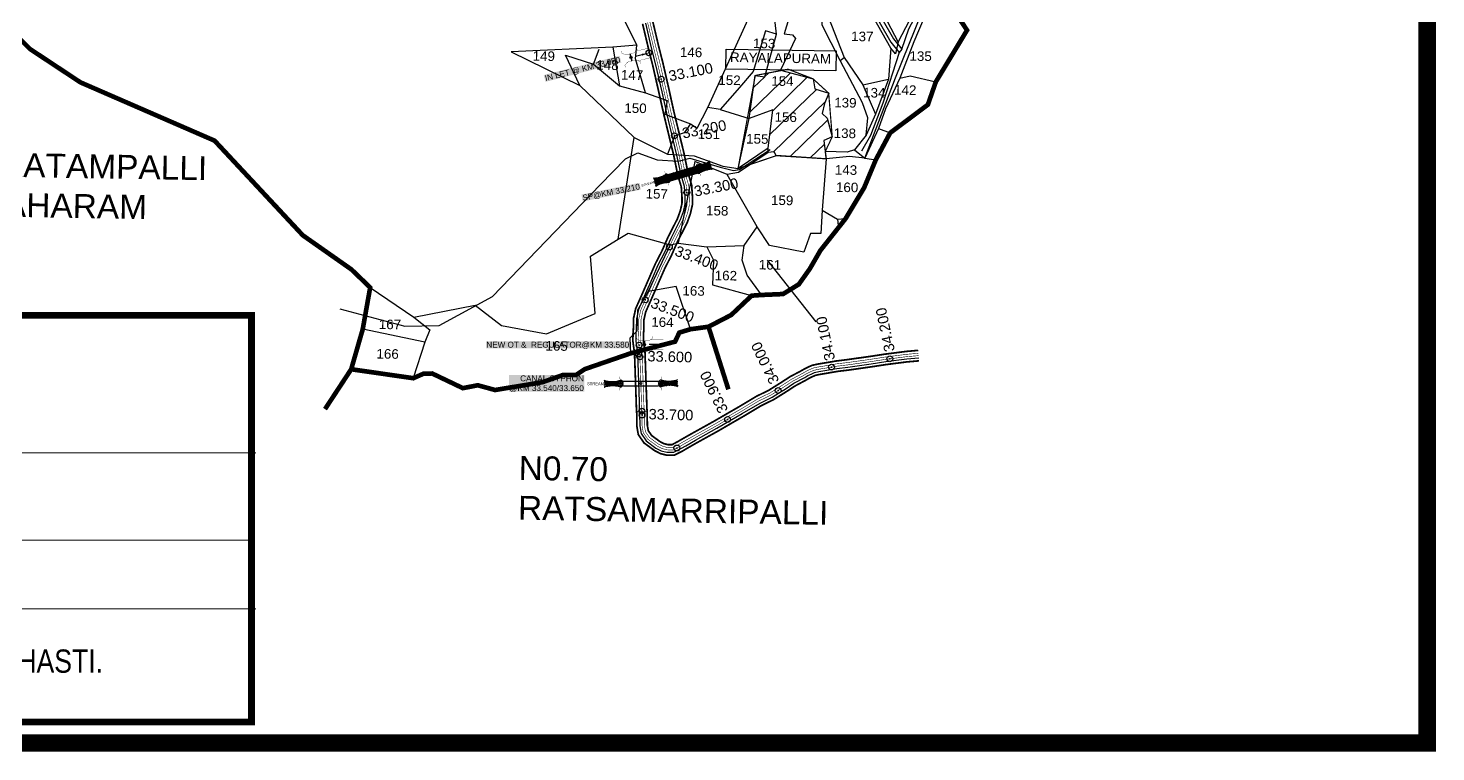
# Model space of a CAD drawing. Header units: millimetres. Extents: x 191342 to 235284, y 1600297 to 1616674.
# Drawn here: x 199662 to 202081, y 1600297 to 1601540 of the extents above; entities that cross this region are included whole.
import ezdxf
from ezdxf.enums import TextEntityAlignment as Align

# ---------------------------------------------------------------- set-up
doc = ezdxf.new("R2010")
doc.units = ezdxf.units.MM
doc.header["$LTSCALE"] = 15
doc.header["$PDMODE"] = 32
doc.header["$PDSIZE"] = 10
doc.linetypes.add('HIDDEN2', pattern=[0.1875, 0.125, -0.0625])
for name, color, linetype in [('CANAL1', 7, 'Continuous'), ('CSMark', 72, 'Continuous'), ('FRAME 025', 7, 'Continuous'), ('PAPER SIZE', 5, 'Continuous'), ('PLOT', 7, 'Continuous'), ('PLOT NO', 7, 'Continuous'), ('ROAD', 1, 'Continuous'), ('STRUCTURE', 5, 'Continuous'), ('TEXT', 1, 'Continuous'), ('text2', 7, 'Continuous'), ('TITLEBLOCK', 7, 'Continuous'), ('VILLAGE BOUNDRY', 5, 'Continuous')]:
    doc.layers.add(name, color=color, linetype=linetype)
doc.styles.add('ARIALN', font='ARIALN.TTF')
doc.styles.get("Standard").update_dxf_attribs({"font": 'arial.ttf'})
doc.dimstyles.get("Standard").update_dxf_attribs({"dimtxt": 0.18, "dimasz": 0.18, "dimexe": 0.18, "dimexo": 0.0625, "dimgap": 0.09, "dimtad": 0, "dimtih": 1, "dimtoh": 1, "dimdec": 4, "dimzin": 0, "dimdsep": 46, "dimtxsty": 'Standard', "dimcen": 0.09, "dimadec": 0, "dimazin": 0, "dimtfac": 1, "dimtdec": 4, "dimtofl": 0, "dimtmove": 0, "dimatfit": 3, "dimfxl": 1, "dimtolj": 1, "dimtzin": 0, "dimarcsym": 0})

# ---------------------------------------------------------------- blocks, each defined once
blk = doc.blocks.new('SP')
at = {"layer": 'STRUCTURE'}
h = blk.add_hatch(dxfattribs=at)
h.set_pattern_fill('DASH', color=256, scale=8, style=0)
h.set_pattern_definition([(0, (0, 0), (1, 1), [1, -1])])
edge = h.paths.add_edge_path()
edge.add_spline(control_points=[(769825.7, 1706742.1), (769825.3, 1706741.8), (769823.8, 1706740.8), (769820.9, 1706740.3), (769817, 1706739.7), (769811.4, 1706738.9), (769804, 1706739.7), (769798.4, 1706741), (769795.6, 1706741.6)], knot_values=[0, 0, 0, 0, 1.613557, 5.24513, 8.624976, 13.470124, 22.190216, 30.746377, 30.746377, 30.746377, 30.746377], degree=3, periodic=0)
edge.add_line((769795.6, 1706741.6), (769792.6, 1706739.6))
edge.add_line((769792.6, 1706739.6), (769732.6, 1706739.6))
edge.add_line((769732.6, 1706739.6), (769729.6, 1706741.6))
edge.add_spline(control_points=[(769729.6, 1706741.6), (769726.9, 1706740.9), (769721.3, 1706739.5), (769713.9, 1706738.5), (769708.3, 1706739.1), (769704.4, 1706739.6), (769701.5, 1706740), (769700, 1706741), (769699.5, 1706741.3)], knot_values=[0, 0, 0, 0, 8.556161, 17.276253, 22.121402, 25.501247, 29.13282, 30.746377, 30.746377, 30.746377, 30.746377], degree=3, periodic=0)
edge.add_line((769699.5, 1706741.3), (769699.5, 1706722.1))
edge.add_spline(control_points=[(769699.5, 1706722.1), (769700, 1706722.4), (769701.4, 1706723.4), (769704.3, 1706724), (769708.2, 1706724.5), (769713.8, 1706725.3), (769721.2, 1706724.5), (769726.8, 1706723.3), (769729.6, 1706722.6)], knot_values=[0, 0, 0, 0, 1.613557, 5.24513, 8.624976, 13.470124, 22.190216, 30.746377, 30.746377, 30.746377, 30.746377], degree=3, periodic=0)
edge.add_line((769729.6, 1706722.6), (769732.6, 1706724.6))
edge.add_line((769732.6, 1706724.6), (769792.6, 1706724.6))
edge.add_line((769792.6, 1706724.6), (769795.6, 1706722.6))
edge.add_spline(control_points=[(769795.6, 1706722.6), (769798.4, 1706723.3), (769803.9, 1706724.8), (769811.3, 1706725.8), (769817, 1706725.1), (769820.9, 1706724.7), (769823.8, 1706724.2), (769825.2, 1706723.3), (769825.7, 1706723)], knot_values=[0, 0, 0, 0, 8.556161, 17.276253, 22.121402, 25.501247, 29.13282, 30.746377, 30.746377, 30.746377, 30.746377], degree=3, periodic=0)
edge.add_line((769825.7, 1706723), (769825.7, 1706742.1))
h.paths.add_polyline_path([(769764.2, 1706732.1, -1), (769761.1, 1706732.1, -1)], flags=0)
h.paths.add_polyline_path([(769761.1, 1706732.1, 1), (769764.2, 1706732.1, 1)], flags=16)
at = {"layer": 'STRUCTURE', "const_width": 0.628}
for points in [[(769726.6, 1706747.6), (769726.6, 1706743.6), (769732.6, 1706739.6), (769792.6, 1706739.6), (769798.6, 1706743.6), (769798.6, 1706747.6)], [(769726.6, 1706716.6), (769726.6, 1706720.6), (769732.6, 1706724.6), (769792.6, 1706724.6), (769798.6, 1706720.6), (769798.6, 1706716.6)]]:
    blk.add_lwpolyline(points, dxfattribs=at)
at = {"layer": 'STRUCTURE', "color": 3}
blk.add_lwpolyline([(769732.6, 1706724.6), (769792.6, 1706724.6)], dxfattribs=at)
blk.add_lwpolyline([(769732.6, 1706724.6), (769792.6, 1706724.6)], dxfattribs=at)
at = {"layer": 'STRUCTURE', "color": 0}
blk.add_circle((769762.6, 1706732.1), 1.55, dxfattribs=at)
at = {"layer": 'STRUCTURE'}
for points in [[(769699.5, 1706741.3), (769700.9, 1706740.5), (769704.4, 1706739.6), (769707.8, 1706739.2), (769712.6, 1706738.8), (769721.3, 1706739.7), (769729.6, 1706741.6)], [(769699.5, 1706722.1), (769700.9, 1706723), (769704.4, 1706724), (769707.7, 1706724.5), (769712.5, 1706725), (769721.2, 1706724.4), (769729.6, 1706722.6)], [(769825.7, 1706742.1), (769824.3, 1706741.3), (769820.8, 1706740.3), (769817.5, 1706739.8), (769812.7, 1706739.2), (769804, 1706739.9), (769795.6, 1706741.6)], [(769825.7, 1706723), (769824.3, 1706723.8), (769820.8, 1706724.7), (769817.4, 1706725.1), (769812.6, 1706725.5), (769803.9, 1706724.6), (769795.6, 1706722.6)]]:
    blk.add_spline(points, degree=3, dxfattribs=at)
at = {"layer": 'STRUCTURE', "color": 0}
blk.add_text('STREAM', height=5, dxfattribs=at).set_placement((769684.3, 1706732.1), align=Align.MIDDLE_CENTER)
for points in [[(769727.4, 1706732.1), (769700.8, 1706732.1)], [(769824.4, 1706732.1), (769800.5, 1706732.1)]]:
    blk.add_leader(points, dimstyle='Standard', override={"dimasz": 10, "dimgap": 0.09, "dimtad": 0}, dxfattribs=at)
blk = doc.blocks.new('UT')
at = {"layer": 'STRUCTURE'}
h = blk.add_hatch(dxfattribs=at)
h.set_pattern_fill('DASH', color=150, scale=8, angle=-39.6278, style=0)
h.set_pattern_definition([(320.372247933, (-4370.464, -6260.8811), (1.40800153113, 0.132407282), [1, -1])])
h.paths.add_polyline_path([(765163, 1700681.9), (765165.6, 1700680.6), (765167.2, 1700680.3), (765169.1, 1700680), (765172.4, 1700679.6), (765176.4, 1700679.3), (765179.5, 1700679.5), (765183.1, 1700679.9), (765187.7, 1700680.9), (765188.9, 1700681.2), (765193.1, 1700682.2), (765196.1, 1700680.2), (765196.1, 1700672.2), (765193.1, 1700670.2), (765190.5, 1700670.8), (765188.1, 1700671.3), (765185.5, 1700671.8), (765183.6, 1700672.1), (765181, 1700672.5), (765180.3, 1700672.5), (765178.5, 1700672.6), (765176.7, 1700672.6), (765174.6, 1700672.5), (765172.5, 1700672.3), (765170.4, 1700672), (765168.5, 1700671.7), (765166.1, 1700671.2), (765165, 1700670.8), (765163, 1700669.7)])
h.paths.add_polyline_path([(765259.1, 1700682.2), (765256.1, 1700680.2), (765256.1, 1700672.2), (765259.1, 1700670.2), (765261.9, 1700671), (765264.4, 1700671.6), (765266.4, 1700672), (765269.1, 1700672.5), (765272.7, 1700673), (765276.1, 1700673.1), (765278.6, 1700672.9), (765281.2, 1700672.7), (765283.9, 1700672.3), (765286.4, 1700671.9), (765288, 1700671.3), (765289.2, 1700670.6), (765289.1, 1700682.7), (765287.6, 1700681.8), (765285.7, 1700681.2), (765283, 1700680.7), (765281.2, 1700680.4), (765276.7, 1700679.9), (765272.7, 1700679.9), (765268.7, 1700680.3), (765264.8, 1700681), (765261.2, 1700681.7)])
at = {"layer": 'STRUCTURE', "color": 150, "const_width": 0.628}
for points in [[(765190.1, 1700688.2), (765190.1, 1700684.2), (765196.1, 1700680.2), (765256.1, 1700680.2), (765262.1, 1700684.2), (765262.1, 1700688.2)], [(765190.1, 1700664.2), (765190.1, 1700668.2), (765196.1, 1700672.2), (765256.1, 1700672.2), (765262.1, 1700668.2), (765262.1, 1700664.2)]]:
    blk.add_lwpolyline(points, dxfattribs=at)
at = {"layer": 'STRUCTURE', "color": 150}
for points in [[(765196.1, 1700680.2), (765256.1, 1700680.2)], [(765196.1, 1700672.2), (765256.1, 1700672.2)], [(765196.1, 1700672.2), (765256.1, 1700672.2)]]:
    blk.add_lwpolyline(points, dxfattribs=at)
at = {"layer": 'STRUCTURE', "color": 0}
blk.add_circle((765226.1, 1700676.2), 1.89, dxfattribs=at)
at = {"layer": 'STRUCTURE', "color": 150}
for points in [[(765163, 1700681.9), (765164.4, 1700681.1), (765167.9, 1700680.2), (765171.2, 1700679.8), (765176.1, 1700679.4), (765184.7, 1700680.3), (765193.1, 1700682.2)], [(765163, 1700669.7), (765164.3, 1700670.6), (765167.8, 1700671.6), (765171.2, 1700672.1), (765176, 1700672.6), (765184.7, 1700672), (765193.1, 1700670.2)], [(765289.1, 1700682.7), (765287.8, 1700681.9), (765284.3, 1700680.9), (765280.9, 1700680.4), (765276.1, 1700679.8), (765267.4, 1700680.5), (765259.1, 1700682.2)], [(765289.2, 1700670.6), (765287.8, 1700671.4), (765284.2, 1700672.3), (765280.9, 1700672.7), (765276.1, 1700673.1), (765267.4, 1700672.2), (765259.1, 1700670.2)]]:
    blk.add_spline(points, degree=3, dxfattribs=at)
at = {"layer": 'STRUCTURE', "color": 0}
blk.add_text('STREAM', height=5, dxfattribs=at).set_placement((765148.2, 1700675.8), align=Align.MIDDLE_CENTER)
for points in [[(765190.9, 1700676), (765164.2, 1700675.8)], [(765289.3, 1700676.7), (765265.4, 1700676.4)]]:
    blk.add_leader(points, dimstyle='Standard', override={"dimasz": 10, "dimgap": 0.09, "dimtad": 0}, dxfattribs=at)
blk = doc.blocks.new('OT')
at = {"layer": 'STRUCTURE', "color": 190}
for points, const_width in [([(769775.2, 1706601.8), (769775.2, 1706597.8), (769769.2, 1706593.8), (769761.8, 1706593.8), (769754.4, 1706593.8), (769748.4, 1706597.8), (769748.4, 1706601.8)], 0.5), ([(769751.4, 1706595.8), (769729.4, 1706595.8)], 0.5), ([(769751.4, 1706579), (769729.4, 1706579)], 0.5), ([(769748.4, 1706573), (769748.4, 1706577), (769754.4, 1706581), (769761.8, 1706581), (769761.8, 1706581), (769761.8, 1706581), (769769.2, 1706581), (769775.2, 1706577), (769775.2, 1706573)], 0.5), ([(769761.8, 1706593.8), (769761.8, 1706581)], 2.5)]:
    blk.add_lwpolyline(points, dxfattribs=dict(at, const_width=const_width))
at = {"layer": 'STRUCTURE', "color": 0}
blk.add_circle((769761.8, 1706587.4), 1.87, dxfattribs=at)
blk.add_leader([(769732.6, 1706587.4), (769753.8, 1706587.4)], dimstyle='Standard', override={"dimasz": 10, "dimgap": 0.09, "dimtad": 0}, dxfattribs=at)

msp = doc.modelspace()

# ---------------------------------------------------------------- hatches: boundary and pattern name
at = {"layer": 'PLOT'}
h = msp.add_hatch(dxfattribs=at)
h.set_pattern_fill('ANSI31', color=11, scale=205.651495, angle=-0.9543)
h.set_pattern_definition([(44.0457, (192594.081, 1598081.22), (-17.87193, 18.47742), [])])
h.paths.add_polyline_path([(201026.4, 1601393.5), (201030.5, 1601411.1), (201037.5, 1601428.7), (201013.7, 1601436), (201010.6, 1601453.3), (200956.5, 1601467.7), (200929.6, 1601462.5), (200927.9, 1601456.5), (200911.4, 1601459), (200901, 1601385.1), (200941.6, 1601400.2), (200933.3, 1601334.2), (200933.5, 1601326.8), (200943.6, 1601327.6), (200947.5, 1601321.3), (201033, 1601315.9), (201031.6, 1601328.4), (201029.4, 1601347.4), (201043.6, 1601353.7), (201034.8, 1601385.8)])
h.paths.add_polyline_path([(200940.1, 1601375.2), (200986.9, 1601374.4), (200987.3, 1601399.6), (200940.6, 1601400.4)], flags=24)
h.paths.add_polyline_path([(200934.4, 1601437.1), (200981.1, 1601436.3), (200981.5, 1601461.5), (200934.8, 1601462.3)], flags=24)

# ---------------------------------------------------------------- linework, layer by layer
at = {"color": 3}
for p in [(200728.7, 1601497.9), (200786.9, 1601290.3), (200712, 1600996, 41), (200711, 1600981), (200950.7, 1600917.8), (200716.4, 1600882.4)]:
    msp.add_point(p, dxfattribs=at)
at = {"layer": 'CANAL1', "color": 200, "const_width": 3}
for points in [[(200717.7, 1601547.9), (200727.9, 1601505.1), (200735.2, 1601476.2), (200745.8, 1601429.7), (200753.9, 1601393.4), (200771.4, 1601321.1), (200778.4, 1601287.1), (200784.2, 1601267.9), (200785.5, 1601249.3), (200785.4, 1601239.1), (200782.5, 1601226.4), (200777.6, 1601212.9), (200761.5, 1601181.4), (200750.9, 1601157.3), (200739.7, 1601135.6), (200729.4, 1601112), (200717.7, 1601085.1), (200705.9, 1601058.6), (200702.2, 1601041.8), (200701.9, 1601023.5), (200701.3, 1601015.5), (200701.1, 1601002.4), (200703.9, 1600981.8), (200706.8, 1600898.2), (200707.1, 1600887.9), (200707.7, 1600878.4), (200707.9, 1600856.7), (200710.4, 1600842.1), (200720.3, 1600827.8), (200738, 1600814.9), (200748, 1600809.6), (200758.8, 1600806.9), (200772.3, 1600806.7), (200786.9, 1600814.2), (200794.3, 1600818.6), (200811.3, 1600828.3), (200848, 1600848.6), (200869.6, 1600861.2), (200891.5, 1600873.8), (200921.9, 1600892), (200942.9, 1600902.2), (200955.5, 1600910.1), (200965.2, 1600916.2), (200980.4, 1600926.1), (200998.8, 1600935.9), (201004.1, 1600939), (201009.4, 1600941.6), (201014.6, 1600943.9), (201021.4, 1600945.4), (201031.8, 1600947.1), (201052.5, 1600950.7), (201070.9, 1600952.9), (201111.1, 1600958.6), (201136.6, 1600962.5), (201172.5, 1600967.1), (201192.6, 1600968.8)], [(200735.2, 1601552), (200745.3, 1601509.4), (200752.7, 1601480.4), (200763.4, 1601433.7), (200771.4, 1601397.4), (200789, 1601325), (200795.8, 1601291.5), (200802, 1601271.2), (200803.5, 1601249.9), (200803.4, 1601237), (200799.8, 1601221.3), (200794.2, 1601205.7), (200777.8, 1601173.6), (200767.2, 1601149.6), (200756, 1601127.8), (200745.9, 1601104.8), (200734.2, 1601077.9), (200723.1, 1601052.9), (200720.1, 1601039.7), (200719.9, 1601022.7), (200719.3, 1601014.7), (200719.1, 1601003.5), (200721.9, 1600983.4), (200724.8, 1600898.8), (200725.1, 1600888.7), (200725.7, 1600879.1), (200725.9, 1600858.3), (200727.5, 1600849), (200733.3, 1600840.5), (200747.5, 1600830.2), (200754.5, 1600826.6), (200761.2, 1600824.9), (200768.1, 1600824.8), (200778.1, 1600830), (200785.2, 1600834.2), (200802.5, 1600844), (200839.1, 1600864.3), (200860.6, 1600876.8), (200882.3, 1600889.3), (200913.3, 1600907.9), (200934.1, 1600918), (200945.9, 1600925.4), (200955.5, 1600931.4), (200971.3, 1600941.7), (200990.1, 1600951.6), (200995.6, 1600954.8), (201001.7, 1600957.9), (201009, 1600961.1), (201018, 1600963.1), (201028.8, 1600964.9), (201049.9, 1600968.5), (201068.5, 1600970.8), (201108.5, 1600976.4), (201134.1, 1600980.3), (201170.6, 1600985), (201191.3, 1600986.8)]]:
    msp.add_lwpolyline(points, dxfattribs=at)
at = {"layer": 'CANAL1', "color": 5}
msp.add_lwpolyline([(200722.5, 1601549), (200732.7, 1601506.3), (200740.1, 1601477.3), (200750.7, 1601430.8), (200758.7, 1601394.5), (200776.3, 1601322.2), (200783.2, 1601288.3), (200789.1, 1601268.9), (200790.5, 1601249.5), (200790.4, 1601238.5), (200787.3, 1601225), (200782.2, 1601210.9), (200766, 1601179.2), (200755.4, 1601155.2), (200744.2, 1601133.4), (200734, 1601110), (200722.3, 1601083.1), (200710.6, 1601057), (200707.2, 1601041.2), (200706.9, 1601023.3), (200706.3, 1601015.3), (200706.1, 1601002.7), (200708.9, 1600982.3), (200711.8, 1600898.4), (200712.1, 1600888.1), (200712.7, 1600878.6), (200712.9, 1600857.1), (200715.1, 1600844), (200723.9, 1600831.3), (200740.6, 1600819.1), (200749.8, 1600814.3), (200759.5, 1600811.9), (200771.2, 1600811.7), (200784.5, 1600818.6), (200791.8, 1600823), (200808.9, 1600832.7), (200845.5, 1600853), (200867.1, 1600865.5), (200888.9, 1600878.1), (200919.5, 1600896.4), (200940.5, 1600906.6), (200952.8, 1600914.4), (200962.5, 1600920.4), (200977.9, 1600930.4), (200996.4, 1600940.2), (201001.7, 1600943.4), (201007.2, 1600946.1), (201013, 1600948.7), (201020.5, 1600950.4), (201030.9, 1600952), (201051.7, 1600955.7), (201070.2, 1600957.9), (201110.4, 1600963.5), (201135.9, 1600967.5), (201172, 1600972), (201192.3, 1600973.8)], dxfattribs=at)
at = {"layer": 'CANAL1', "color": 1, "linetype": 'HIDDEN2', "ltscale": 4, "const_width": 1}
msp.add_lwpolyline([(200726.4, 1601550), (200736.6, 1601507.3), (200743.9, 1601478.3), (200754.6, 1601431.7), (200762.6, 1601395.4), (200780.2, 1601323), (200787.1, 1601289.3), (200793.1, 1601269.6), (200794.5, 1601249.6), (200794.4, 1601238.1), (200791.1, 1601223.8), (200785.9, 1601209.3), (200769.6, 1601177.5), (200759.1, 1601153.5), (200747.8, 1601131.7), (200737.7, 1601108.4), (200726, 1601081.5), (200714.5, 1601055.8), (200711.2, 1601040.8), (200710.9, 1601023.1), (200710.3, 1601015.1), (200710.1, 1601002.9), (200712.9, 1600982.6), (200715.8, 1600898.5), (200716.1, 1600888.3), (200716.7, 1600878.7), (200716.9, 1600857.5), (200718.9, 1600845.5), (200726.8, 1600834.1), (200742.8, 1600822.5), (200751.3, 1600818.1), (200760, 1600815.9), (200770.2, 1600815.8), (200782.5, 1600822.1), (200789.7, 1600826.4), (200806.9, 1600836.2), (200843.5, 1600856.5), (200865.1, 1600869), (200886.9, 1600881.6), (200917.6, 1600900), (200938.5, 1600910.1), (200950.7, 1600917.8), (200960.3, 1600923.8), (200975.8, 1600933.9), (200994.4, 1600943.7), (200999.8, 1600946.9), (201005.5, 1600949.8), (201011.8, 1600952.5), (201019.7, 1600954.3), (201030.3, 1600956), (201051.2, 1600959.6), (201069.7, 1600961.8), (201109.8, 1600967.5), (201135.4, 1600971.4), (201171.5, 1600976), (201192, 1600977.8)], dxfattribs=at)
at = {"layer": 'CANAL1', "color": 5, "const_width": 1}
msp.add_lwpolyline([(200730.3, 1601550.9), (200740.5, 1601508.2), (200747.8, 1601479.2), (200758.5, 1601432.6), (200766.5, 1601396.3), (200784.1, 1601323.9), (200791, 1601290.3), (200797, 1601270.3), (200798.5, 1601249.7), (200798.4, 1601237.6), (200795, 1601222.7), (200789.6, 1601207.7), (200773.3, 1601175.8), (200762.7, 1601151.7), (200751.4, 1601130), (200741.3, 1601106.8), (200729.6, 1601079.9), (200718.3, 1601054.5), (200715.2, 1601040.3), (200714.9, 1601022.9), (200714.3, 1601014.9), (200714.1, 1601003.2), (200716.9, 1600983), (200719.8, 1600898.6), (200720.1, 1600888.5), (200720.7, 1600878.9), (200720.9, 1600857.8), (200722.7, 1600847.1), (200729.7, 1600837), (200744.9, 1600825.9), (200752.7, 1600821.9), (200760.5, 1600819.9), (200769.3, 1600819.8), (200780.6, 1600825.6), (200787.7, 1600829.9), (200805, 1600839.6), (200841.5, 1600860), (200863.1, 1600872.4), (200884.9, 1600885), (200915.7, 1600903.5), (200936.6, 1600913.6), (200948.6, 1600921.1), (200958.1, 1600927.1), (200973.8, 1600937.3), (200992.5, 1600947.2), (200997.9, 1600950.4), (201003.8, 1600953.4), (201010.5, 1600956.3), (201018.9, 1600958.2), (201029.6, 1600959.9), (201050.6, 1600963.6), (201069.2, 1600965.8), (201109.2, 1600971.4), (201134.8, 1600975.4), (201171.1, 1600980), (201191.7, 1600981.8)], dxfattribs=at)
at = {"layer": 'FRAME 025', "lineweight": -3, "elevation": 13.1}
for points in [[(198079.5, 1600812), (200053.1, 1600811)], [(198068.1, 1600661.7), (200041.7, 1600660.7)], [(198076.8, 1600543.8), (200053.1, 1600542.8)]]:
    msp.add_lwpolyline(points, dxfattribs=at)
at = {"layer": 'PAPER SIZE', "color": 5, "const_width": 11.6, "elevation": 5.2}
msp.add_lwpolyline([(198080.3, 1601047), (200045.8, 1601047), (200045.8, 1600348.6), (198080.3, 1600348.6)], close=True, dxfattribs=at)
at = {"layer": 'PLOT'}
for points in [[(201144.4, 1601506.1), (201114.3, 1601558.8), (201047.6, 1601696.4), (201040.6, 1601705.4), (200967.5, 1601847.4), (200891, 1602003.7), (200853.3, 1602074.8), (200806, 1602158.9), (200739.8, 1602259), (200676.9, 1602401.3), (200610.2, 1602532.6), (200581.3, 1602591.9), (200514.3, 1602700.8), (200442.4, 1602837.9), (200408.1, 1602902.5), (200326.3, 1603058.4), (200316, 1603082.2), (200243, 1603228), (200139, 1603425), (200093.6, 1603501.7), (200060.1, 1603575.1), (199916.2, 1603834.8), (199852.5, 1603948.5)], [(199415.5, 1602277.6), (199670.8, 1602202.5), (199882.5, 1602123.7), (200018.7, 1602029.9), (200116, 1601999.9), (200147.8, 1601921.3), (200287, 1601853.7), (200422.3, 1601785.9), (200439.5, 1601695.1), (200443, 1601688.5), (200550.1, 1601655.7), (200567.8, 1601651.9), (200589, 1601644.9), (200586.2, 1601595.6), (200679.6, 1601566.7), (200708.1, 1601510.9), (200666.4, 1601507.5), (200491.7, 1601499.8), (200610, 1601442), (200585.5, 1601493.7), (200633.5, 1601478.7), (200643, 1601504.4)], [(200610, 1601442), (200703.5, 1601352.5), (200760.4, 1601323.6), (200806.6, 1601320.8), (200855.4, 1601303.2), (200881.7, 1601299), (200901, 1601385.1), (200911.4, 1601459), (200927.9, 1601456.5), (200948, 1601530.1), (200944.1, 1601564.8), (200973.1, 1601606), (200982.6, 1601604.1), (201022.9, 1601613.9), (201005.5, 1601677.8), (200982.1, 1601778.2), (200969, 1601813.5), (200911.7, 1601945.1), (200879.5, 1602006), (200799, 1602125.6), (200736, 1602250.4), (200739.8, 1602259)], [(201156.6, 1601516.6), (201097.6, 1601630.7), (201060.5, 1601708.7), (201054.1, 1601723.7), (201015.3, 1601791.8), (200988.8, 1601844.1)], [(201263.5, 1601724.1), (201194.8, 1601589.5), (201156.6, 1601516.6), (201152.1, 1601496.5), (201144.4, 1601506.1), (201140.5, 1601452.8), (201117.8, 1601392.7), (201101.7, 1601356.7), (201081.9, 1601331.5), (201069.1, 1601327.1), (201031.6, 1601328.4), (201033, 1601315.9), (200947.5, 1601321.3), (200943.6, 1601327.6), (200933.5, 1601326.8), (200882.4, 1601292.1), (200863, 1601288.9)], [(201280.5, 1601716.7), (201250, 1601655.5), (201211.4, 1601581.5), (201184, 1601516.9), (201159.7, 1601454.5), (201177.7, 1601458.7), (201221.6, 1601448.1)], [(200982.6, 1601604.1), (200977.5, 1601584.9), (200961.1, 1601530.8), (200975.2, 1601528.8), (200980.5, 1601522.7), (200954.7, 1601468.2), (201010.6, 1601453.3), (201013.7, 1601436), (201037.5, 1601428.7), (201030.5, 1601411.1), (201026.4, 1601393.5), (201034.8, 1601385.8), (201043.6, 1601353.7), (201029.4, 1601347.4), (201031.6, 1601328.4)], [(201057.5, 1601484.7), (201026.2, 1601545.2), (201027, 1601577.8), (201022.9, 1601613.9)], [(200800, 1601376), (200811.4, 1601368.3), (200829.9, 1601404.2), (200902.7, 1601563), (200911, 1601603.1)], [(201035.9, 1601561.3), (201064.1, 1601489.8), (201096.3, 1601443), (201140.5, 1601452.8)], [(200948, 1601530.1), (200928.7, 1601535.7), (200907.6, 1601465.8), (200884.5, 1601438.5), (200851.3, 1601400.6), (200829.9, 1601404.2)], [(200633.5, 1601478.7), (200678, 1601441.4), (200723, 1601429), (200705.7, 1601487.6), (200708.1, 1601510.9)], [(200666.4, 1601507.5), (200678, 1601441.4)], [(201101.7, 1601356.7), (201104.7, 1601386.4), (201095.8, 1601412), (201057.5, 1601484.7), (201064.1, 1601489.8)], [(201096.3, 1601443), (201117.8, 1601392.7)], [(201159.7, 1601454.5), (201135.4, 1601401.9), (201122.9, 1601368), (201143.1, 1601360.4)], [(200723, 1601429), (200759.8, 1601416.3), (200756, 1601392.8), (200800, 1601376), (200789.4, 1601360.6), (200772.6, 1601354.6), (200760.4, 1601323.6)], [(200851.3, 1601400.6), (200901, 1601385.1)], [(200933.3, 1601334.2), (200941.6, 1601400.2), (200901, 1601385.1)], [(201122.9, 1601368), (201099.8, 1601317.2), (201118.5, 1601314.3)], [(200675.6, 1601177.8), (200703.5, 1601352.5)], [(200933.5, 1601326.8), (200933.3, 1601334.2), (200881.7, 1601299)], [(201099.8, 1601317.2), (201073.3, 1601319.7), (201033, 1601315.9), (201026.3, 1601227.5), (201052.7, 1601212.2), (201066.6, 1601213.2)], [(201081.9, 1601331.5), (201099.8, 1601317.2)], [(201026.3, 1601227.5), (201024, 1601187.3), (201006.3, 1601187.3), (200995, 1601155.6), (200935.8, 1601167.2), (200914.7, 1601199.2), (200863, 1601288.9), (200807.4, 1601311.2), (200779, 1601170.7), (200828.4, 1601164.7), (200892.1, 1601166.7), (200914.7, 1601199.2)], [(201052.7, 1601212.2), (201054.2, 1601195.4)], [(200324.7, 1601043.9), (200430.3, 1601064.4), (200475.6, 1601029.6), (200552.9, 1601015.4), (200636.4, 1601050.4), (200628.1, 1601148.7), (200675.6, 1601177.8), (200692.8, 1601188.1), (200765.4, 1601168.1), (200779, 1601170.7)], [(200765.4, 1601168.1), (200727.1, 1601088.1), (200708.9, 1601056.1), (200707.7, 1601019.7), (200695.7, 1601007.6), (200696.7, 1600981.6)], [(200828.4, 1601164.7), (200839.8, 1601141.6), (200837.9, 1601099.3), (200905.1, 1601080.8)], [(200922.3, 1601082), (200897.5, 1601116), (200889.1, 1601142), (200892.1, 1601166.7)], [(200799.8, 1601023.1), (200775.4, 1601096.7), (200727.1, 1601088.1)], [(200249.7, 1601094.8), (200324.7, 1601043.9), (200352, 1601022.3), (200343.4, 1601000.7), (200323.8, 1600939)], [(200343.4, 1601000.7), (200236.9, 1601023.1)]]:
    msp.add_lwpolyline(points, dxfattribs=at)
at = {"layer": 'PLOT', "color": 11, "const_width": 2.06}
msp.add_lwpolyline([(200881.7, 1601299), (200911.4, 1601459), (200967.7, 1601469.8), (201010.6, 1601453.3), (201037.5, 1601428.7), (201043.6, 1601353.7), (201031.6, 1601328.4), (201033, 1601315.9), (200947.5, 1601321.3), (200881.7, 1601299)], dxfattribs=at)
at = {"layer": 'PLOT NO'}
msp.add_lwpolyline([(200861.6, 1601504.5), (201050.4, 1601501.4), (201049.8, 1601467), (200861, 1601470.1)], close=True, dxfattribs=at)
at = {"layer": 'ROAD'}
for points in [[(201099.8, 1601317.2), (201152.5, 1601455), (201197.9, 1601568.2), (201278.3, 1601721.3)], [(201106.6, 1601596.5), (201148.8, 1601522), (201163, 1601504.5), (201175.3, 1601538.9), (201246.1, 1601673.1)], [(201102.1, 1601590.5), (201144.3, 1601516), (201158.4, 1601498.6), (201158.4, 1601498.6)], [(201163, 1601504.5), (201158.4, 1601498.6), (201130.3, 1601411.3), (201109.6, 1601355.9), (201093.7, 1601329)], [(200197.3, 1601058.4), (200309, 1601028.5), (200368.2, 1601029.6), (200459.8, 1601079.5), (200644.6, 1601271.1), (200688.6, 1601316.1), (200709.4, 1601326.3), (200742.7, 1601314.3), (200778.6, 1601311.6), (200798.7, 1601316.8), (200851.3, 1601301.6), (200873.9, 1601295.6), (200884.5, 1601297.3), (200937, 1601332)]]:
    msp.add_lwpolyline(points, dxfattribs=at)
at = {"layer": 'text2', "color": 5, "const_width": 30}
msp.add_lwpolyline([(191356.9, 1613873.6), (202065.7, 1613873.6), (202065.7, 1600312.2), (191356.9, 1600312.2)], close=True, dxfattribs=at)
at = {"layer": 'text2', "color": 3, "linetype": 'Continuous'}
msp.add_lwpolyline([(201016, 1601036), (200932.4, 1601141.6)], dxfattribs=at)
at = {"layer": 'text2', "color": 3, "linetype": 'Continuous', "const_width": 1}
for points in [[(200703.1, 1600975), (200723.1, 1600975.7)], [(200706.5, 1600882), (200726.5, 1600882.2)]]:
    msp.add_lwpolyline(points, dxfattribs=at)
at = {"layer": 'text2', "color": 2, "linetype": 'Continuous'}
for p in [(200749.8, 1601452.7), (200772.4, 1601355.3), (200793.9, 1601257.9), (200763.8, 1601164.3), (200722.3, 1601073.4), (200713.1, 1600975.6), (200716.8, 1600875.7), (200863.8, 1600868.2), (200776.7, 1600819.1)]:
    msp.add_point(p, dxfattribs=at)
at = {"layer": 'text2', "color": 5, "linetype": 'Continuous'}
for p in [(201142.6, 1600972.4), (201042.3, 1600958.1)]:
    msp.add_point(p, dxfattribs=at)
at = {"layer": 'VILLAGE BOUNDRY', "linetype": 'HIDDEN2', "ltscale": 20, "const_width": 8}
msp.add_lwpolyline([(201255.9, 1601566.1), (201275.2, 1601536.8), (201221.6, 1601448.1), (201207.9, 1601408.8), (201143.1, 1601360.4), (201118.5, 1601314.3), (201098.4, 1601266.2), (201066.6, 1601213.2), (201023.3, 1601158.5), (201005.2, 1601127.1), (200986.2, 1601100.3), (200959.1, 1601083.6), (200922.3, 1601082), (200905.1, 1601080.8), (200870, 1601047.6), (200831, 1601027.4), (200865.2, 1600919.8), (200831, 1601027.4), (200799.8, 1601023.1), (200780.8, 1601017.3), (200773.6, 1601001.8), (200696.7, 1600981.6), (200618.5, 1600954.6), (200603.2, 1600944.4), (200580.3, 1600944.3), (200546.2, 1600932.3), (200464.4, 1600918.7), (200434.5, 1600926.9), (200409, 1600921.9), (200356.2, 1600947.1), (200341.7, 1600946.9), (200323.8, 1600939), (200217.1, 1600954.4), (200172.1, 1600885.9), (200217.1, 1600954.4), (200236.9, 1601023.1), (200249.7, 1601094.8), (200217.5, 1601125.8), (200133.9, 1601184.5), (199982.4, 1601347), (199751.9, 1601447.2), (199665.2, 1601504.5), (199596.8, 1601572.7)], dxfattribs=at)

# ---------------------------------------------------------------- block references
at = {"layer": 'STRUCTURE', "color": 0}
for p, rotation in [((542929.3, 3442101.7), 193.7449827661974), ((970482.8, 3307584.1), 180.0000000004695)]:
    msp.add_blockref('OT', p, dxfattribs=dict(at, rotation=rotation))
at = {"layer": 'STRUCTURE', "color": 0, "xscale": 0.7999999999999998, "yscale": 0.7999999999999998, "zscale": 0.7999999999999998, "rotation": 16.34373745865472}
msp.add_blockref('SP', (-5920.2, 117790.3), dxfattribs=at)
at = {"layer": 'STRUCTURE', "color": 0}
msp.add_blockref('UT', (-564511.3, -99746.3), dxfattribs=at)

# ---------------------------------------------------------------- texts
at = {"layer": 'CSMark', "color": 1}
for s, rotation, p in [('33.100', 11.0859, (200762.7, 1601457.8)), ('33.200', 11.0859, (200785.9, 1601359.4)), ('33.300', 11.0859, (200806.4, 1601259.7)), ('33.400', 339.4105, (200774.7, 1601158.8)), ('33.500', 339.4105, (200733.2, 1601069.6)), ('34.200', 101.8734, (201142.5, 1600984.6)), ('34.100', 101.8734, (201039.9, 1600969.5)), ('34.000', 115.8987, (200945, 1600930.5)), ('33.600', 358.5352, (200726.1, 1600977)), ('33.900', 115.8987, (200857.1, 1600880.5)), ('33.700', 358.5352, (200728.1, 1600877.4))]:
    msp.add_text(s, height=18, rotation=rotation, dxfattribs=at).set_placement(p, align=Align.MIDDLE_LEFT)
at = {"layer": 'PLOT NO'}
for s, height, p in [('137', 16.45, (201095.3, 1601526.1)), ('146', 16.45, (200801.1, 1601498.9)), ('153', 16.45, (200926.6, 1601514)), ('149', 16.45, (200548, 1601492.4)), ('148', 16.45, (200657.5, 1601476.9)), ('RAYALAPURAM ', 16.452, (200958, 1601489)), ('135', 16.45, (201195.5, 1601492.3)), ('147', 16.45, (200699.7, 1601459.8)), ('152', 16.45, (200867.1, 1601450.9)), ('154', 16.45, (200958, 1601449.4)), ('134', 16.45, (201115.9, 1601429.4)), ('142', 16.45, (201169.1, 1601434.1)), ('150', 16.45, (200705.6, 1601402.9)), ('139', 16.45, (201066.2, 1601412.3)), ('156', 16.45, (200963.7, 1601387.5)), ('151', 16.45, (200831.6, 1601358.2)), ('138', 16.45, (201065.3, 1601359.8)), ('155', 16.45, (200914.9, 1601350.1)), ('143', 16.45, (201067.3, 1601296.8)), ('160', 16.45, (201069.2, 1601266.9)), ('157', 16.45, (200742.1, 1601255.7)), ('159', 16.45, (200957.6, 1601244.7)), ('158', 16.45, (200846, 1601226.8)), ('162', 16.45, (200860.9, 1601115.3)), ('161', 16.45, (200936.6, 1601133.8)), ('163', 16.45, (200805.4, 1601089.1)), ('167', 16.45, (200283.7, 1601031.4)), ('164', 16.45, (200751.9, 1601035.3)), ('165', 16.45, (200570.1, 1600994.5)), ('166', 16.45, (200279.7, 1600980.8))]:
    msp.add_text(s, height=height, rotation=359.0457, dxfattribs=at).set_placement(p, align=Align.MIDDLE_CENTER)
at = {"layer": 'STRUCTURE', "color": 5, "char_height": 10, "attachment_point": 1, "bg_fill": 1, "box_fill_scale": 1.1, "bg_fill_color": 7, "bg_fill_true_color": 16777215, "bg_fill_transparency": 0}
for s, insert, width, rotation in [('\\pxqc;IN LET @ KM 33.050', (200549.2, 1601459.1), 132.412, 14.2076), ('\\pxqc;SP@KM 33.210', (200613.8, 1601253.6), 99.814, 11.4952)]:
    msp.add_mtext(s, dxfattribs=dict(at, insert=insert, width=width, rotation=rotation))
for s, insert, width in [('\\pxqc;NEW OT &  REGULATOR@KM 33.580', (200449.5, 1601001.6), 244.95), ('\\pxqr;CANAL SYPHON\\P@KM 33.540/33.650', (200489.1, 1600943.7), 127.788)]:
    msp.add_mtext(s, dxfattribs=dict(at, insert=insert, width=width))
at = {"layer": 'TEXT', "char_height": 41.13, "attachment_point": 1, "rotation": 359.0457}
for s, insert, width in [('N0.73 VENKATAMPALLI AGRAHARAM', (199498.7, 1601396.7), 472.606), ('N0.70 RATSAMARRIPALLI', (200505.3, 1600805.6), 533.235)]:
    msp.add_mtext(s, dxfattribs=dict(at, insert=insert, width=width))
at = {"layer": 'TITLEBLOCK', "extrusion": (0.000201441, 0.004807, 0.999988), "insert": (198276.8, 1600473, -0.9), "char_height": 39.917, "width": 1733.561, "attachment_point": 1, "text_direction": (1, -1e-06, -0.000201), "style": 'ARIALN'}
msp.add_mtext('\\pxql;PREPARED BY: SOUTHERN SURVEY CONSULTANTS,SRIKALAHASTI.', dxfattribs=at)

doc.saveas('drawing.dxf')
